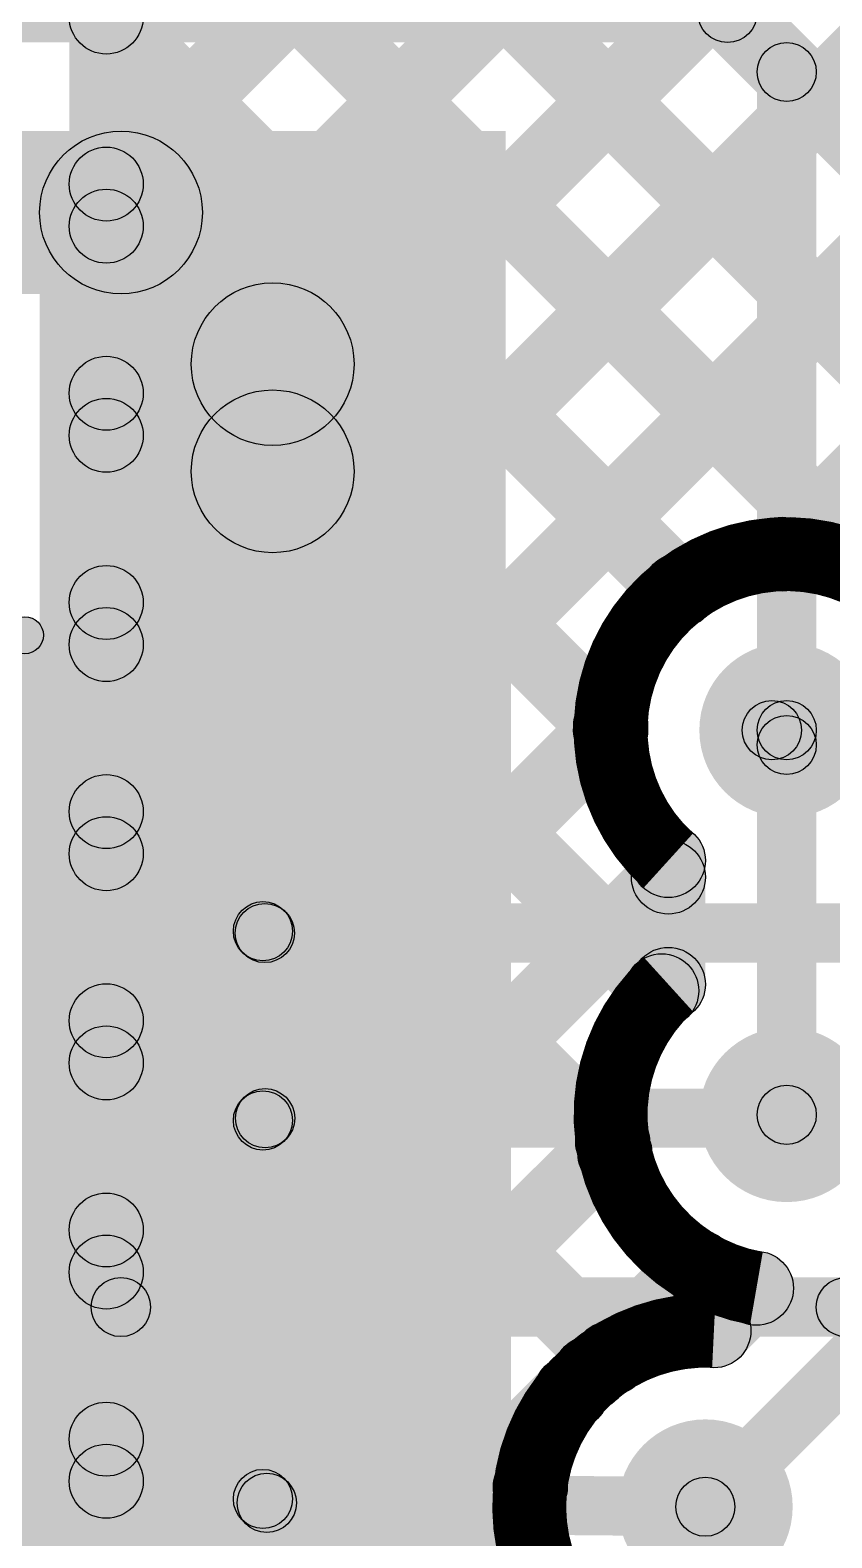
# Model space of a CAD drawing. Header units: millimetres. Extents: x -0.08 to 5.25, y -0.08 to 2.73.
# Drawn here: x 0.9567 to 1.0651, y 0.7308 to 0.9347 of the extents above; entities that cross this region are included whole.
import ezdxf

# ---------------------------------------------------------------- set-up
doc = ezdxf.new("R2010")
doc.units = ezdxf.units.MM
doc.header["$MEASUREMENT"] = 0
for name, color, linetype in [('BottomLayer', 5, 'Continuous'), ('TopLayer', 1, 'Continuous'), ('TopOverlay', 2, 'Continuous'), ('TopPaste', 8, 'Continuous'), ('TopSolder', 216, 'Continuous'), ('ViaHoleLayer', 16, 'Continuous')]:
    doc.layers.add(name, color=color, linetype=linetype)

# ---------------------------------------------------------------- blocks, each defined once
blk = doc.blocks.new('16HTSSOP_20')
at = {"layer": 'TopLayer'}
for points in [[(-0.08465, 0.00394), (-0.1437, 0.00394), (-0.1437, 0.02165), (-0.08465, 0.02165)], [(-0.08465, -0.02165), (-0.1437, -0.02165), (-0.1437, -0.00394), (-0.08465, -0.00394)], [(-0.08465, -0.04724), (-0.1437, -0.04724), (-0.1437, -0.02953), (-0.08465, -0.02953)], [(-0.08465, -0.07283), (-0.1437, -0.07283), (-0.1437, -0.05512), (-0.08465, -0.05512)], [(-0.08465, -0.09843), (-0.1437, -0.09843), (-0.1437, -0.08071), (-0.08465, -0.08071)]]:
    blk.add_hatch(color=1, dxfattribs=at).paths.add_polyline_path(points)
at = {"layer": 'TopOverlay'}
h = blk.add_hatch(color=2, dxfattribs=at)
edge = h.paths.add_edge_path()
edge.add_arc((-0.082, -0.104), 0.0025, 0, 360)
at = {"layer": 'TopPaste'}
for points in [[(-0.08465, 0.00394), (-0.1437, 0.00394), (-0.1437, 0.02165), (-0.08465, 0.02165)], [(-0.08465, -0.02165), (-0.1437, -0.02165), (-0.1437, -0.00394), (-0.08465, -0.00394)], [(-0.08465, -0.04724), (-0.1437, -0.04724), (-0.1437, -0.02953), (-0.08465, -0.02953)], [(-0.08465, -0.07283), (-0.1437, -0.07283), (-0.1437, -0.05512), (-0.08465, -0.05512)], [(-0.08465, -0.09843), (-0.1437, -0.09843), (-0.1437, -0.08071), (-0.08465, -0.08071)]]:
    blk.add_hatch(color=8, dxfattribs=at).paths.add_polyline_path(points)
at = {"layer": 'TopSolder'}
for points in [[(-0.08065, -0.00006), (-0.1477, -0.00006), (-0.1477, 0.02565), (-0.08065, 0.02565)], [(-0.08065, -0.02565), (-0.1477, -0.02565), (-0.1477, 0.00006), (-0.08065, 0.00006)], [(-0.08065, -0.05124), (-0.1477, -0.05124), (-0.1477, -0.02553), (-0.08065, -0.02553)], [(-0.08065, -0.07683), (-0.1477, -0.07683), (-0.1477, -0.05112), (-0.08065, -0.05112)], [(-0.08065, -0.10243), (-0.1477, -0.10243), (-0.1477, -0.07671), (-0.08065, -0.07671)]]:
    blk.add_hatch(color=216, dxfattribs=at).paths.add_polyline_path(points)
at = {"layer": 'TopOverlay'}
blk.add_circle((-0.082, -0.104), 0.0025, dxfattribs=at)

msp = doc.modelspace()

# ---------------------------------------------------------------- hatches: boundary and pattern name
at = {"layer": 'BottomLayer'}
for points in [[(0.97054, 0.79717), (0.96346, 0.80424), (1.46176, 1.30254), (1.46883, 1.29546)], [(0.97054, 0.82545), (0.96346, 0.83253), (1.43347, 1.30254), (1.44055, 1.29546)], [(0.97054, 0.82545), (0.96346, 0.83253), (1.43347, 1.30254), (1.44055, 1.29546)], [(0.97054, 0.79717), (0.96346, 0.80424), (1.46176, 1.30254), (1.46883, 1.29546)], [(1.06192, 0.86027), (1.05485, 0.86734), (1.49004, 1.30254), (1.49711, 1.29546)], [(1.06192, 0.86027), (1.05485, 0.86734), (1.49004, 1.30254), (1.49711, 1.29546)], [(0.97054, 0.91031), (0.96346, 0.91738), (1.29162, 1.24554), (1.29869, 1.23846)], [(0.97054, 0.85374), (0.96346, 0.86081), (1.34819, 1.24554), (1.35526, 1.23846)], [(0.97054, 0.88202), (0.96346, 0.88909), (1.31991, 1.24554), (1.32698, 1.23846)], [(0.97054, 0.85374), (0.96346, 0.86081), (1.34819, 1.24554), (1.35526, 1.23846)], [(0.97054, 0.88202), (0.96346, 0.88909), (1.31991, 1.24554), (1.32698, 1.23846)], [(0.97054, 0.91031), (0.96346, 0.91738), (1.29162, 1.24554), (1.29869, 1.23846)], [(0.972, 0.56257), (0.962, 0.56257), (0.962, 1.19435), (0.972, 1.19435)], [(0.972, 0.56257), (0.962, 0.56257), (0.962, 1.19435), (0.972, 1.19435)], [(0.96346, 1.01775), (0.97054, 1.02482), (1.15182, 0.84354), (1.14475, 0.83646)], [(0.96346, 1.01775), (0.97054, 1.02482), (1.15182, 0.84354), (1.14475, 0.83646)], [(0.96346, 0.98947), (0.97054, 0.99654), (1.12872, 0.83835), (1.12165, 0.83128)], [(0.96346, 0.98947), (0.97054, 0.99654), (1.12872, 0.83835), (1.12165, 0.83128)], [(0.96346, 0.96118), (0.97054, 0.96825), (1.07491, 0.86388), (1.06784, 0.85681)], [(0.96346, 0.96118), (0.97054, 0.96825), (1.07491, 0.86388), (1.06784, 0.85681)], [(0.96346, 0.9329), (0.97054, 0.93997), (1.04806, 0.86244), (1.04099, 0.85537)], [(0.96346, 0.9329), (0.97054, 0.93997), (1.04806, 0.86244), (1.04099, 0.85537)], [(0.96346, 0.90461), (0.97054, 0.91169), (1.03872, 0.8435), (1.03165, 0.83643)], [(0.96346, 0.90461), (0.97054, 0.91169), (1.03872, 0.8435), (1.03165, 0.83642)], [(0.96346, 0.87633), (0.97054, 0.8834), (1.04563, 0.80831), (1.03856, 0.80123)], [(0.96346, 0.87633), (0.97054, 0.8834), (1.04563, 0.8083), (1.03856, 0.80123)], [(0.96346, 0.84805), (0.97054, 0.85512), (1.03929, 0.78636), (1.03222, 0.77929)], [(0.96346, 0.84805), (0.97054, 0.85512), (1.03929, 0.78636), (1.03222, 0.77929)], [(0.97054, 0.76889), (0.96346, 0.77596), (1.03166, 0.84415), (1.03873, 0.83708)], [(0.97054, 0.76889), (0.96346, 0.77596), (1.03166, 0.84415), (1.03873, 0.83708)], [(1.05417, 0.83717), (1.05983, 0.84283), (1.06183, 0.84083), (1.05617, 0.83517)], [(1.063, 0.788), (1.055, 0.788), (1.055, 0.838), (1.063, 0.838)], [(0.96346, 0.81976), (0.97054, 0.82683), (1.03875, 0.75862), (1.03168, 0.75155)], [(0.96346, 0.81976), (0.97054, 0.82683), (1.03875, 0.75862), (1.03168, 0.75155)], [(1.05083, 0.73217), (1.04517, 0.73783), (1.13417, 0.82683), (1.13983, 0.82117)], [(0.97054, 0.7406), (0.96346, 0.74767), (1.03946, 0.82367), (1.04654, 0.8166)], [(0.97054, 0.7406), (0.96346, 0.74767), (1.03946, 0.82367), (1.04654, 0.8166)], [(1.048, 0.80563), (1.038, 0.80563), (1.038, 0.82237), (1.048, 0.82237)], [(1.048, 0.80563), (1.038, 0.80563), (1.038, 0.82237), (1.048, 0.82237)], [(0.96346, 0.79148), (0.97054, 0.79855), (1.02788, 0.74121), (1.0208, 0.73414)], [(0.96346, 0.79148), (0.97054, 0.79855), (1.02788, 0.74121), (1.0208, 0.73414)], [(0.97054, 0.71232), (0.96346, 0.71939), (1.03194, 0.78786), (1.03901, 0.78079)], [(0.97054, 0.71232), (0.96346, 0.71939), (1.03194, 0.78786), (1.03901, 0.78079)], [(1.03608, 0.74958), (1.02901, 0.75665), (1.04338, 0.77102), (1.05045, 0.76395)], [(1.03608, 0.74958), (1.02901, 0.75665), (1.04338, 0.77102), (1.05045, 0.76395)], [(0.96346, 0.76319), (0.97054, 0.77026), (1.03964, 0.70116), (1.03257, 0.69409)], [(0.96346, 0.76319), (0.97054, 0.77026), (1.03964, 0.70116), (1.03256, 0.69409)], [(1.05269, 0.75525), (1.04562, 0.76232), (1.05138, 0.76808), (1.05845, 0.76101)], [(1.05269, 0.75525), (1.04562, 0.76232), (1.05138, 0.76808), (1.05845, 0.76101)], [(0.97054, 0.68403), (0.96346, 0.6911), (1.02635, 0.75399), (1.03342, 0.74692)], [(0.97054, 0.68403), (0.96346, 0.6911), (1.02635, 0.75399), (1.03342, 0.74692)], [(0.96346, 0.73491), (0.97054, 0.74198), (1.02549, 0.68702), (1.01842, 0.67995)], [(0.96346, 0.73491), (0.97054, 0.74198), (1.02549, 0.68702), (1.01842, 0.67995)]]:
    msp.add_hatch(color=5, dxfattribs=at).paths.add_polyline_path(points)
h = msp.add_hatch(color=5, dxfattribs=at)
edge = h.paths.add_edge_path()
edge.add_arc((0.967, 0.93643), 0.005, 0, 360)
h = msp.add_hatch(color=5, dxfattribs=at)
edge = h.paths.add_edge_path()
edge.add_arc((0.967, 0.93643), 0.005, 0, 360)
h = msp.add_hatch(color=5, dxfattribs=at)
edge = h.paths.add_edge_path()
edge.add_arc((0.967, 0.91384), 0.005, 0, 360)
h = msp.add_hatch(color=5, dxfattribs=at)
edge = h.paths.add_edge_path()
edge.add_arc((0.967, 0.91384), 0.005, 0, 360)
h = msp.add_hatch(color=5, dxfattribs=at)
edge = h.paths.add_edge_path()
edge.add_arc((0.967, 0.90815), 0.005, 0, 360)
h = msp.add_hatch(color=5, dxfattribs=at)
edge = h.paths.add_edge_path()
edge.add_arc((0.967, 0.90815), 0.005, 0, 360)
h = msp.add_hatch(color=5, dxfattribs=at)
edge = h.paths.add_edge_path()
edge.add_arc((0.967, 0.88556), 0.005, 0, 360)
h = msp.add_hatch(color=5, dxfattribs=at)
edge = h.paths.add_edge_path()
edge.add_arc((0.967, 0.88556), 0.005, 0, 360)
h = msp.add_hatch(color=5, dxfattribs=at)
edge = h.paths.add_edge_path()
edge.add_arc((0.967, 0.87987), 0.005, 0, 360)
h = msp.add_hatch(color=5, dxfattribs=at)
edge = h.paths.add_edge_path()
edge.add_arc((0.967, 0.87987), 0.005, 0, 360)
h = msp.add_hatch(color=5, dxfattribs=at)
edge = h.paths.add_edge_path()
edge.add_arc((1.05838, 0.8638), 0.005, 0, 360)
h = msp.add_hatch(color=5, dxfattribs=at)
edge = h.paths.add_edge_path()
edge.add_arc((1.05838, 0.8638), 0.005, 0, 360)
h = msp.add_hatch(color=5, dxfattribs=at)
edge = h.paths.add_edge_path()
edge.add_arc((1.04453, 0.85891), 0.005, 0, 360)
h = msp.add_hatch(color=5, dxfattribs=at)
edge = h.paths.add_edge_path()
edge.add_arc((1.04453, 0.85891), 0.005, 0, 360)
h = msp.add_hatch(color=5, dxfattribs=at)
edge = h.paths.add_edge_path()
edge.add_arc((0.967, 0.85727), 0.005, 0, 360)
h = msp.add_hatch(color=5, dxfattribs=at)
edge = h.paths.add_edge_path()
edge.add_arc((0.967, 0.85727), 0.005, 0, 360)
h = msp.add_hatch(color=5, dxfattribs=at)
edge = h.paths.add_edge_path()
edge.add_arc((0.967, 0.85158), 0.005, 0, 360)
h = msp.add_hatch(color=5, dxfattribs=at)
edge = h.paths.add_edge_path()
edge.add_arc((0.967, 0.85158), 0.005, 0, 360)
h = msp.add_hatch(color=5, dxfattribs=at)
edge = h.paths.add_edge_path()
edge.add_arc((1.059, 0.84), 0.01181, 0, 360)
h = msp.add_hatch(color=5, dxfattribs=at)
edge = h.paths.add_edge_path()
edge.add_arc((1.03519, 0.83996), 0.005, 0, 360)
h = msp.add_hatch(color=5, dxfattribs=at)
edge = h.paths.add_edge_path()
edge.add_arc((1.03519, 0.83996), 0.005, 0, 360)
h = msp.add_hatch(color=5, dxfattribs=at)
edge = h.paths.add_edge_path()
edge.add_arc((1.0352, 0.84062), 0.005, 0, 360)
h = msp.add_hatch(color=5, dxfattribs=at)
edge = h.paths.add_edge_path()
edge.add_arc((1.0352, 0.84062), 0.005, 0, 360)
h = msp.add_hatch(color=5, dxfattribs=at)
edge = h.paths.add_edge_path()
edge.add_arc((1.057, 0.84), 0.004, 0, 360)
h = msp.add_hatch(color=5, dxfattribs=at)
edge = h.paths.add_edge_path()
edge.add_arc((1.059, 0.838), 0.004, 0, 360)
h = msp.add_hatch(color=5, dxfattribs=at)
edge = h.paths.add_edge_path()
edge.add_arc((1.059, 0.838), 0.004, 0, 360)
h = msp.add_hatch(color=5, dxfattribs=at)
edge = h.paths.add_edge_path()
edge.add_arc((0.967, 0.82899), 0.005, 0, 360)
h = msp.add_hatch(color=5, dxfattribs=at)
edge = h.paths.add_edge_path()
edge.add_arc((0.967, 0.82899), 0.005, 0, 360)
h = msp.add_hatch(color=5, dxfattribs=at)
edge = h.paths.add_edge_path()
edge.add_arc((0.967, 0.8233), 0.005, 0, 360)
h = msp.add_hatch(color=5, dxfattribs=at)
edge = h.paths.add_edge_path()
edge.add_arc((0.967, 0.8233), 0.005, 0, 360)
h = msp.add_hatch(color=5, dxfattribs=at)
edge = h.paths.add_edge_path()
edge.add_arc((1.043, 0.82237), 0.005, 0, 360)
h = msp.add_hatch(color=5, dxfattribs=at)
edge = h.paths.add_edge_path()
edge.add_arc((1.043, 0.82237), 0.005, 0, 360)
h = msp.add_hatch(color=5, dxfattribs=at)
edge = h.paths.add_edge_path()
edge.add_arc((1.043, 0.82237), 0.005, 0, 360)
h = msp.add_hatch(color=5, dxfattribs=at)
edge = h.paths.add_edge_path()
edge.add_arc((1.043, 0.82237), 0.005, 0, 360)
h = msp.add_hatch(color=5, dxfattribs=at)
edge = h.paths.add_edge_path()
edge.add_arc((1.043, 0.82014), 0.005, 0, 360)
h = msp.add_hatch(color=5, dxfattribs=at)
edge = h.paths.add_edge_path()
edge.add_arc((1.043, 0.82014), 0.005, 0, 360)
h = msp.add_hatch(color=5, dxfattribs=at)
edge = h.paths.add_edge_path()
edge.add_arc((1.0421, 0.80477), 0.005, 0, 360)
h = msp.add_hatch(color=5, dxfattribs=at)
edge = h.paths.add_edge_path()
edge.add_arc((1.0421, 0.80477), 0.005, 0, 360)
h = msp.add_hatch(color=5, dxfattribs=at)
edge = h.paths.add_edge_path()
edge.add_arc((1.043, 0.80563), 0.005, 0, 360)
h = msp.add_hatch(color=5, dxfattribs=at)
edge = h.paths.add_edge_path()
edge.add_arc((1.043, 0.80563), 0.005, 0, 360)
h = msp.add_hatch(color=5, dxfattribs=at)
edge = h.paths.add_edge_path()
edge.add_arc((1.043, 0.80563), 0.005, 0, 360)
h = msp.add_hatch(color=5, dxfattribs=at)
edge = h.paths.add_edge_path()
edge.add_arc((1.043, 0.80563), 0.005, 0, 360)
h = msp.add_hatch(color=5, dxfattribs=at)
edge = h.paths.add_edge_path()
edge.add_arc((0.967, 0.80071), 0.005, 0, 360)
h = msp.add_hatch(color=5, dxfattribs=at)
edge = h.paths.add_edge_path()
edge.add_arc((0.967, 0.80071), 0.005, 0, 360)
h = msp.add_hatch(color=5, dxfattribs=at)
edge = h.paths.add_edge_path()
edge.add_arc((0.967, 0.79501), 0.005, 0, 360)
h = msp.add_hatch(color=5, dxfattribs=at)
edge = h.paths.add_edge_path()
edge.add_arc((0.967, 0.79501), 0.005, 0, 360)
h = msp.add_hatch(color=5, dxfattribs=at)
edge = h.paths.add_edge_path()
edge.add_arc((1.059, 0.788), 0.01181, 0, 360)
h = msp.add_hatch(color=5, dxfattribs=at)
edge = h.paths.add_edge_path()
edge.add_arc((1.059, 0.788), 0.004, 0, 360)
h = msp.add_hatch(color=5, dxfattribs=at)
edge = h.paths.add_edge_path()
edge.add_arc((1.03547, 0.78433), 0.005, 0, 360)
h = msp.add_hatch(color=5, dxfattribs=at)
edge = h.paths.add_edge_path()
edge.add_arc((1.03547, 0.78433), 0.005, 0, 360)
h = msp.add_hatch(color=5, dxfattribs=at)
edge = h.paths.add_edge_path()
edge.add_arc((1.03576, 0.78282), 0.005, 0, 360)
h = msp.add_hatch(color=5, dxfattribs=at)
edge = h.paths.add_edge_path()
edge.add_arc((1.03576, 0.78282), 0.005, 0, 360)
h = msp.add_hatch(color=5, dxfattribs=at)
edge = h.paths.add_edge_path()
edge.add_arc((0.967, 0.77242), 0.005, 0, 360)
h = msp.add_hatch(color=5, dxfattribs=at)
edge = h.paths.add_edge_path()
edge.add_arc((0.967, 0.77242), 0.005, 0, 360)
h = msp.add_hatch(color=5, dxfattribs=at)
edge = h.paths.add_edge_path()
edge.add_arc((0.967, 0.76673), 0.005, 0, 360)
h = msp.add_hatch(color=5, dxfattribs=at)
edge = h.paths.add_edge_path()
edge.add_arc((0.967, 0.76673), 0.005, 0, 360)
h = msp.add_hatch(color=5, dxfattribs=at)
edge = h.paths.add_edge_path()
edge.add_arc((1.04691, 0.76748), 0.005, 0, 360)
h = msp.add_hatch(color=5, dxfattribs=at)
edge = h.paths.add_edge_path()
edge.add_arc((1.04692, 0.76748), 0.005, 0, 360)
h = msp.add_hatch(color=5, dxfattribs=at)
edge = h.paths.add_edge_path()
edge.add_arc((1.05491, 0.76454), 0.005, 0, 360)
h = msp.add_hatch(color=5, dxfattribs=at)
edge = h.paths.add_edge_path()
edge.add_arc((1.05491, 0.76454), 0.005, 0, 360)
h = msp.add_hatch(color=5, dxfattribs=at)
edge = h.paths.add_edge_path()
edge.add_arc((1.05491, 0.76454), 0.005, 0, 360)
h = msp.add_hatch(color=5, dxfattribs=at)
edge = h.paths.add_edge_path()
edge.add_arc((1.05491, 0.76454), 0.005, 0, 360)
h = msp.add_hatch(color=5, dxfattribs=at)
edge = h.paths.add_edge_path()
edge.add_arc((1.04916, 0.75878), 0.005, 0, 360)
h = msp.add_hatch(color=5, dxfattribs=at)
edge = h.paths.add_edge_path()
edge.add_arc((1.04916, 0.75878), 0.005, 0, 360)
h = msp.add_hatch(color=5, dxfattribs=at)
edge = h.paths.add_edge_path()
edge.add_arc((1.04916, 0.75878), 0.005, 0, 360)
h = msp.add_hatch(color=5, dxfattribs=at)
edge = h.paths.add_edge_path()
edge.add_arc((1.04916, 0.75878), 0.005, 0, 360)
h = msp.add_hatch(color=5, dxfattribs=at)
edge = h.paths.add_edge_path()
edge.add_arc((1.03521, 0.75509), 0.005, 0, 360)
h = msp.add_hatch(color=5, dxfattribs=at)
edge = h.paths.add_edge_path()
edge.add_arc((1.03521, 0.75509), 0.005, 0, 360)
h = msp.add_hatch(color=5, dxfattribs=at)
edge = h.paths.add_edge_path()
edge.add_arc((1.03254, 0.75311), 0.005, 0, 360)
h = msp.add_hatch(color=5, dxfattribs=at)
edge = h.paths.add_edge_path()
edge.add_arc((1.03255, 0.75312), 0.005, 0, 360)
h = msp.add_hatch(color=5, dxfattribs=at)
edge = h.paths.add_edge_path()
edge.add_arc((1.02988, 0.75045), 0.005, 0, 360)
h = msp.add_hatch(color=5, dxfattribs=at)
edge = h.paths.add_edge_path()
edge.add_arc((1.02989, 0.75046), 0.005, 0, 360)
h = msp.add_hatch(color=5, dxfattribs=at)
edge = h.paths.add_edge_path()
edge.add_arc((0.967, 0.74414), 0.005, 0, 360)
h = msp.add_hatch(color=5, dxfattribs=at)
edge = h.paths.add_edge_path()
edge.add_arc((0.967, 0.74414), 0.005, 0, 360)
h = msp.add_hatch(color=5, dxfattribs=at)
edge = h.paths.add_edge_path()
edge.add_arc((1.048, 0.735), 0.01181, 0, 360)
h = msp.add_hatch(color=5, dxfattribs=at)
edge = h.paths.add_edge_path()
edge.add_arc((0.967, 0.73844), 0.005, 0, 360)
h = msp.add_hatch(color=5, dxfattribs=at)
edge = h.paths.add_edge_path()
edge.add_arc((0.967, 0.73844), 0.005, 0, 360)
h = msp.add_hatch(color=5, dxfattribs=at)
edge = h.paths.add_edge_path()
edge.add_arc((1.02434, 0.73767), 0.005, 0, 360)
h = msp.add_hatch(color=5, dxfattribs=at)
edge = h.paths.add_edge_path()
edge.add_arc((1.02434, 0.73767), 0.005, 0, 360)
h = msp.add_hatch(color=5, dxfattribs=at)
edge = h.paths.add_edge_path()
edge.add_arc((1.048, 0.735), 0.004, 0, 360)
at = {"layer": 'TopLayer'}
for points in [[(0.75, 0.933), (0.75, 0.941), (1.051, 0.941), (1.051, 0.933)], [(1.04817, 0.93417), (1.05383, 0.93983), (1.06183, 0.93183), (1.05617, 0.92617)], [(1.063, 0.84), (1.055, 0.84), (1.055, 0.929), (1.063, 0.929)], [(0.667, 0.899), (0.667, 0.921), (0.969, 0.921), (0.969, 0.899)], [(0.958, 0.829), (1.021, 0.829), (1.021, 0.921), (0.958, 0.921)], [(0.96122, 0.90222), (0.97678, 0.91778), (0.99728, 0.89728), (0.98172, 0.88172)], [(1.0005, 0.875), (0.9785, 0.875), (0.9785, 0.8895), (1.0005, 0.8895)], [(0.98536, 0.80999), (0.99101, 0.81565), (0.99126, 0.8154), (0.98561, 0.80974)], [(0.98844, 0.80857), (0.98844, 0.81657), (1.14676, 0.81657), (1.14676, 0.80857)], [(0.98848, 0.78353), (0.98848, 0.79153), (1.08989, 0.79153), (1.08989, 0.78353)], [(0.99101, 0.7844), (0.98536, 0.79006), (0.98565, 0.79035), (0.99131, 0.7847)], [(0.96898, 0.758), (0.96898, 0.766), (1.067, 0.766), (1.067, 0.758)], [(1.06417, 0.75917), (1.06983, 0.76483), (1.09083, 0.74383), (1.08517, 0.73817)], [(0.98536, 0.73322), (0.99101, 0.73888), (0.99154, 0.73835), (0.98588, 0.7327)], [(0.98867, 0.73152), (0.98875, 0.73952), (1.04804, 0.739), (1.04796, 0.731)]]:
    msp.add_hatch(color=1, dxfattribs=at).paths.add_polyline_path(points)
h = msp.add_hatch(color=1, dxfattribs=at)
edge = h.paths.add_edge_path()
edge.add_arc((1.051, 0.937), 0.004, 0, 360)
h = msp.add_hatch(color=1, dxfattribs=at)
edge = h.paths.add_edge_path()
edge.add_arc((1.051, 0.937), 0.004, 0, 360)
h = msp.add_hatch(color=1, dxfattribs=at)
edge = h.paths.add_edge_path()
edge.add_arc((1.059, 0.929), 0.004, 0, 360)
h = msp.add_hatch(color=1, dxfattribs=at)
edge = h.paths.add_edge_path()
edge.add_arc((1.059, 0.929), 0.004, 0, 360)
h = msp.add_hatch(color=1, dxfattribs=at)
edge = h.paths.add_edge_path()
edge.add_arc((0.969, 0.91), 0.011, 0, 360)
h = msp.add_hatch(color=1, dxfattribs=at)
edge = h.paths.add_edge_path()
edge.add_arc((0.969, 0.91), 0.011, 0, 360)
h = msp.add_hatch(color=1, dxfattribs=at)
edge = h.paths.add_edge_path()
edge.add_arc((0.9895, 0.8895), 0.011, 0, 360)
h = msp.add_hatch(color=1, dxfattribs=at)
edge = h.paths.add_edge_path()
edge.add_arc((0.9895, 0.8895), 0.011, 0, 360)
h = msp.add_hatch(color=1, dxfattribs=at)
edge = h.paths.add_edge_path()
edge.add_arc((0.9895, 0.875), 0.011, 0, 360)
h = msp.add_hatch(color=1, dxfattribs=at)
edge = h.paths.add_edge_path()
edge.add_arc((1.059, 0.84), 0.01181, 0, 360)
h = msp.add_hatch(color=1, dxfattribs=at)
edge = h.paths.add_edge_path()
edge.add_arc((1.059, 0.84), 0.004, 0, 360)
h = msp.add_hatch(color=1, dxfattribs=at)
edge = h.paths.add_edge_path()
edge.add_arc((0.98819, 0.81282), 0.004, 0, 360)
h = msp.add_hatch(color=1, dxfattribs=at)
edge = h.paths.add_edge_path()
edge.add_arc((0.98844, 0.81257), 0.004, 0, 360)
h = msp.add_hatch(color=1, dxfattribs=at)
edge = h.paths.add_edge_path()
edge.add_arc((0.98844, 0.81257), 0.004, 0, 360)
h = msp.add_hatch(color=1, dxfattribs=at)
edge = h.paths.add_edge_path()
edge.add_arc((1.059, 0.788), 0.01181, 0, 360)
h = msp.add_hatch(color=1, dxfattribs=at)
edge = h.paths.add_edge_path()
edge.add_arc((0.98819, 0.78723), 0.004, 0, 360)
h = msp.add_hatch(color=1, dxfattribs=at)
edge = h.paths.add_edge_path()
edge.add_arc((0.98848, 0.78753), 0.004, 0, 360)
h = msp.add_hatch(color=1, dxfattribs=at)
edge = h.paths.add_edge_path()
edge.add_arc((0.98848, 0.78753), 0.004, 0, 360)
h = msp.add_hatch(color=1, dxfattribs=at)
edge = h.paths.add_edge_path()
edge.add_arc((0.96898, 0.762), 0.004, 0, 360)
h = msp.add_hatch(color=1, dxfattribs=at)
edge = h.paths.add_edge_path()
edge.add_arc((1.067, 0.762), 0.004, 0, 360)
h = msp.add_hatch(color=1, dxfattribs=at)
edge = h.paths.add_edge_path()
edge.add_arc((1.067, 0.762), 0.004, 0, 360)
h = msp.add_hatch(color=1, dxfattribs=at)
edge = h.paths.add_edge_path()
edge.add_arc((1.048, 0.735), 0.01181, 0, 360)
h = msp.add_hatch(color=1, dxfattribs=at)
edge = h.paths.add_edge_path()
edge.add_arc((0.98819, 0.73605), 0.004, 0, 360)
h = msp.add_hatch(color=1, dxfattribs=at)
edge = h.paths.add_edge_path()
edge.add_arc((0.98871, 0.73552), 0.004, 0, 360)
h = msp.add_hatch(color=1, dxfattribs=at)
edge = h.paths.add_edge_path()
edge.add_arc((0.98871, 0.73552), 0.004, 0, 360)
h = msp.add_hatch(color=1, dxfattribs=at)
edge = h.paths.add_edge_path()
edge.add_arc((1.048, 0.735), 0.004, 0, 360)
at = {"layer": 'ViaHoleLayer'}
h = msp.add_hatch(color=16, dxfattribs=at)
edge = h.paths.add_edge_path()
edge.add_arc((1.059, 0.84), 0.00591, 0, 360)
h = msp.add_hatch(color=16, dxfattribs=at)
edge = h.paths.add_edge_path()
edge.add_arc((1.059, 0.788), 0.00591, 0, 360)
h = msp.add_hatch(color=16, dxfattribs=at)
edge = h.paths.add_edge_path()
edge.add_arc((1.048, 0.735), 0.00591, 0, 360)

# ---------------------------------------------------------------- linework, layer by layer
at = {"layer": 'BottomLayer', "const_width": 0.01}
for points in [[(1.043, 0.82237, -1.536657), (1.08281, 0.84)], [(1.043, 0.82237, -1.536657), (1.08281, 0.84)], [(1.05491, 0.76454, -0.624277), (1.043, 0.80563)], [(1.05491, 0.76454, -0.624277), (1.043, 0.80563)], [(1.04972, 0.71125, -1.062427), (1.04916, 0.75878)], [(1.04972, 0.71125, -1.062427), (1.04916, 0.75878)]]:
    msp.add_lwpolyline(points, format="xyb", dxfattribs=at)
at = {"layer": 'BottomLayer'}
for centre, radius in [((0.967, 0.93643), 0.005), ((0.967, 0.93643), 0.005), ((0.967, 0.91384), 0.005), ((0.967, 0.91384), 0.005), ((0.967, 0.90815), 0.005), ((0.967, 0.90815), 0.005), ((0.967, 0.88556), 0.005), ((0.967, 0.88556), 0.005), ((0.967, 0.87987), 0.005), ((0.967, 0.87987), 0.005), ((1.05838, 0.8638), 0.005), ((1.05838, 0.8638), 0.005), ((1.04453, 0.85891), 0.005), ((1.04453, 0.85891), 0.005), ((0.967, 0.85727), 0.005), ((0.967, 0.85727), 0.005), ((0.967, 0.85158), 0.005), ((0.967, 0.85158), 0.005), ((1.03519, 0.83996), 0.005), ((1.03519, 0.83996), 0.005), ((1.0352, 0.84062), 0.005), ((1.0352, 0.84062), 0.005), ((1.057, 0.84), 0.004), ((1.059, 0.838), 0.004), ((1.059, 0.838), 0.004), ((0.967, 0.82899), 0.005), ((0.967, 0.82899), 0.005), ((0.967, 0.8233), 0.005), ((0.967, 0.8233), 0.005), ((1.043, 0.82237), 0.005), ((1.043, 0.82237), 0.005), ((1.043, 0.82237), 0.005), ((1.043, 0.82237), 0.005), ((1.043, 0.82014), 0.005), ((1.043, 0.82014), 0.005), ((1.0421, 0.80477), 0.005), ((1.0421, 0.80477), 0.005), ((1.043, 0.80563), 0.005), ((1.043, 0.80563), 0.005), ((1.043, 0.80563), 0.005), ((1.043, 0.80563), 0.005), ((0.967, 0.80071), 0.005), ((0.967, 0.80071), 0.005), ((0.967, 0.79501), 0.005), ((0.967, 0.79501), 0.005), ((1.059, 0.788), 0.004), ((1.03547, 0.78433), 0.005), ((1.03547, 0.78433), 0.005), ((1.03576, 0.78282), 0.005), ((1.03576, 0.78282), 0.005), ((0.967, 0.77242), 0.005), ((0.967, 0.77242), 0.005), ((0.967, 0.76673), 0.005), ((0.967, 0.76673), 0.005), ((1.04691, 0.76748), 0.005), ((1.04692, 0.76748), 0.005), ((1.05491, 0.76454), 0.005), ((1.05491, 0.76454), 0.005), ((1.05491, 0.76454), 0.005), ((1.05491, 0.76454), 0.005), ((1.04916, 0.75878), 0.005), ((1.04916, 0.75878), 0.005), ((1.04916, 0.75878), 0.005), ((1.04916, 0.75878), 0.005), ((1.03521, 0.75509), 0.005), ((1.03521, 0.75509), 0.005), ((1.03254, 0.75311), 0.005), ((1.03255, 0.75312), 0.005), ((1.02988, 0.75045), 0.005), ((1.02989, 0.75046), 0.005), ((0.967, 0.74414), 0.005), ((0.967, 0.74414), 0.005), ((0.967, 0.73844), 0.005), ((0.967, 0.73844), 0.005), ((1.02434, 0.73767), 0.005), ((1.02434, 0.73767), 0.005), ((1.048, 0.735), 0.004)]:
    msp.add_circle(centre, radius, dxfattribs=at)
at = {"layer": 'TopLayer'}
for centre, radius in [((1.051, 0.937), 0.004), ((1.051, 0.937), 0.004), ((1.059, 0.929), 0.004), ((1.059, 0.929), 0.004), ((0.969, 0.91), 0.011), ((0.969, 0.91), 0.011), ((0.9895, 0.8895), 0.011), ((0.9895, 0.8895), 0.011), ((0.9895, 0.875), 0.011), ((1.059, 0.84), 0.004), ((0.98819, 0.81282), 0.004), ((0.98844, 0.81257), 0.004), ((0.98844, 0.81257), 0.004), ((0.98819, 0.78723), 0.004), ((0.98848, 0.78753), 0.004), ((0.98848, 0.78753), 0.004), ((0.96898, 0.762), 0.004), ((1.067, 0.762), 0.004), ((1.067, 0.762), 0.004), ((0.98819, 0.73605), 0.004), ((0.98871, 0.73552), 0.004), ((0.98871, 0.73552), 0.004), ((1.048, 0.735), 0.004)]:
    msp.add_circle(centre, radius, dxfattribs=at)

# ---------------------------------------------------------------- block references
at = {"rotation": 180}
msp.add_blockref('16HTSSOP_20', (0.87401, 0.74884), dxfattribs=at)

doc.saveas('drawing.dxf')
